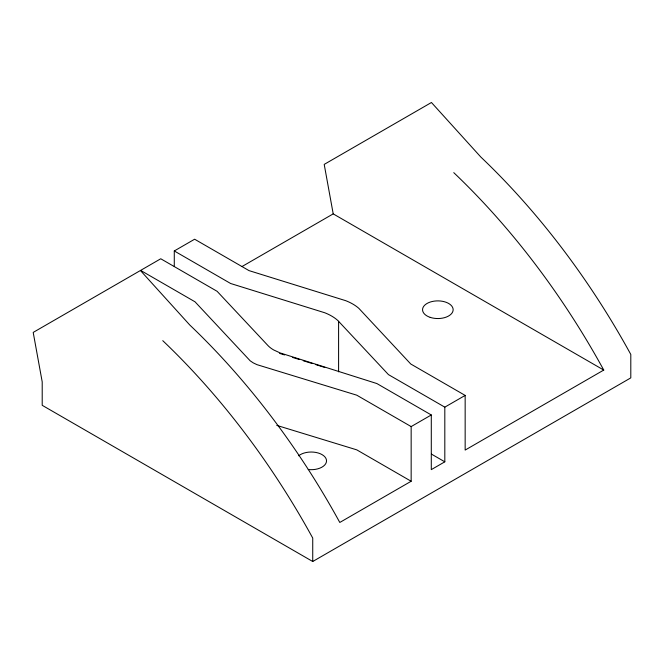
<?xml version="1.0" encoding="UTF-8"?>
<svg xmlns="http://www.w3.org/2000/svg" width="664" height="664" viewBox="0 0 664 664"><rect width="100%" height="100%" fill="white"/><g stroke="black" fill="none" stroke-linecap="round" stroke-linejoin="round"><path stroke-width="1" d="M174.283 266.438L174.283 250.959L194.627 239.214L249.025 270.621L345.703 300.676A46.48 26.834 0 0 1 358.884 308.387L410.759 364.005L465.157 395.412L465.157 450.076L603.75 370.064A497.095 286.997 60 0 0 453.769 172.648M242.011 266.53L333.212 213.874L603.75 370.064M431.293 414.967L376.895 383.56L280.133 352.933L273.643 349.936A33.574 19.381 0 0 1 267.957 345.562L217.12 291.313L160.754 258.769L140.619 270.397L195.017 301.805L250.195 360.826L253.316 362.917L257.018 364.669L356.759 395.18L411.157 426.587L431.293 414.967L431.293 469.631L444.814 461.82L444.814 407.156L388.457 374.612L337.851 320.529A46.48 26.834 0 0 0 324.771 312.761L230.64 283.503L174.283 250.959M444.814 407.156L465.157 395.412M411.157 426.587L411.157 481.259L339.794 522.46A497.095 286.997 60 0 0 189.813 325.045L140.428 270.505L33.2 332.415L42.206 381.883L42.206 405.314L312.736 561.503L630.8 377.874L630.8 354.443A497.095 286.997 60 0 0 480.819 157.028L431.442 102.497L324.206 164.398L333.212 213.874M276.763 425.383L356.759 449.852L411.157 481.259M279.668 353.414L284.565 354.933M292.409 357.373L299.273 359.506M303.199 360.726L312.022 363.465M315.948 364.685L324.771 367.433M431.401 454.076L444.814 461.82M338.599 321.318L338.599 371.857M312.736 561.503L312.736 538.081A497.095 286.997 60 0 0 162.763 340.665M298.684 455.794A15.305 8.839 0 0 1 318.189 452.989A15.305 8.839 0 0 1 325.675 463.762A15.305 8.839 0 0 1 308.229 469.523M430.197 317.367A15.305 8.839 0 0 0 453.147 309.714A15.305 8.839 0 0 0 430.197 302.062A15.305 8.839 0 0 0 430.197 317.367"/></g></svg>
